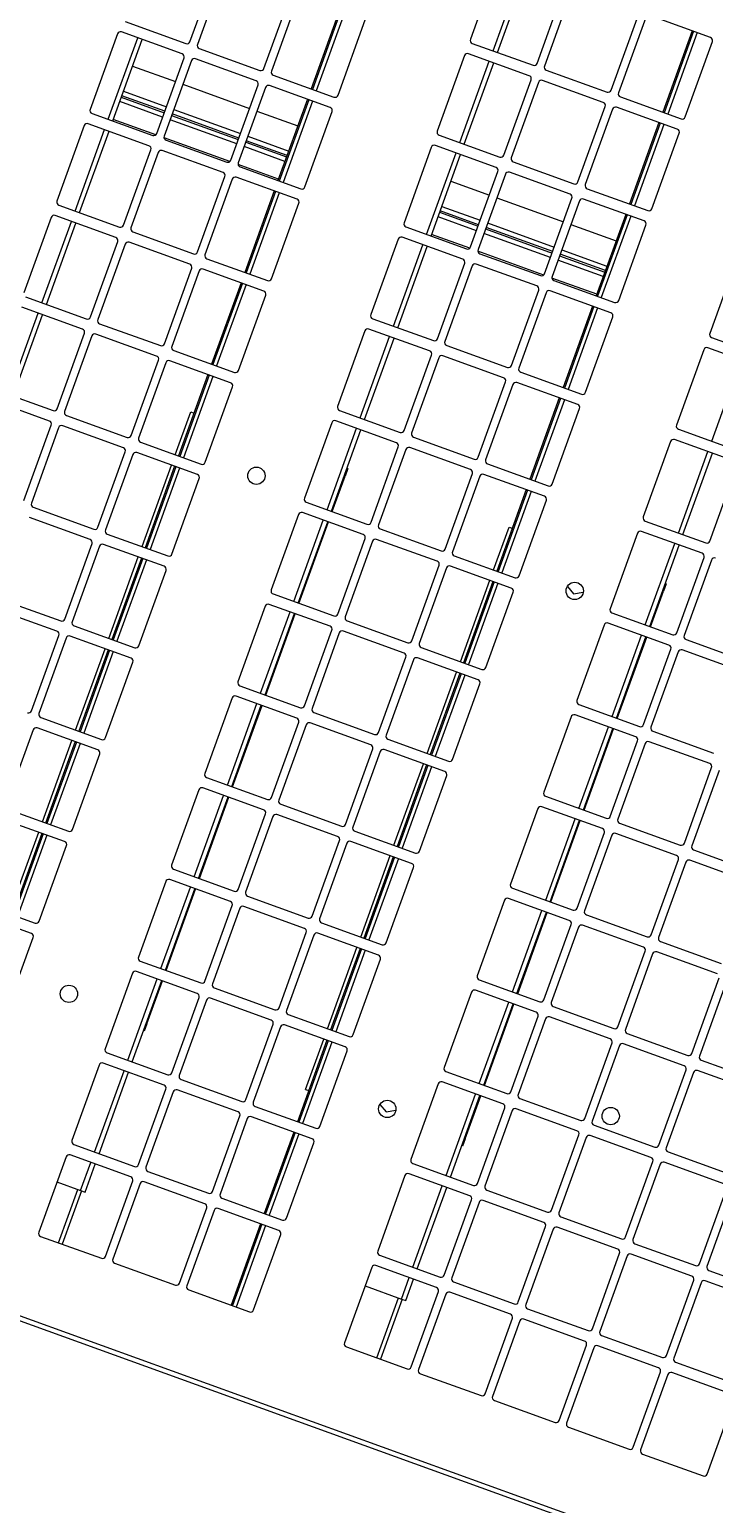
# Model space of a CAD drawing. Header units: metres. Extents: x -17822 to 152406, y -4219 to 19791.
# Drawn here: x 118124.7 to 118168.1, y 5728.4 to 5822.1 of the extents above; entities that cross this region are included whole.
import ezdxf

# ---------------------------------------------------------------- set-up
doc = ezdxf.new("R2010")
doc.units = ezdxf.units.M
doc.header["$LTSCALE"] = 100
doc.header["$MEASUREMENT"] = 0
doc.layers.get('0').update_dxf_attribs({"color": 9, "lineweight": 9})
doc.layers.add('TEKSAN', color=7, linetype='Continuous', lineweight=9)
doc.styles.get("Standard").update_dxf_attribs({"font": 'ARIALN.TTF'})
doc.dimstyles.new('TEKSAN', dxfattribs={"dimtxt": 17, "dimasz": 8, "dimexe": 2, "dimexo": 2, "dimgap": 3, "dimtad": 1, "dimdec": 0, "dimzin": 0, "dimdsep": 46, "dimtxsty": 'Standard', "dimcen": 0.09, "dimclrd": 160, "dimclre": 252, "dimclrt": 160, "dimadec": 0, "dimazin": 0, "dimtfac": 1, "dimtdec": 0, "dimtofl": 0, "dimtmove": 0, "dimatfit": 3, "dimfxl": 1, "dimtolj": 1, "dimtzin": 0, "dimarcsym": 0})

# ---------------------------------------------------------------- blocks, each defined once
blk = doc.blocks.new('K500H165_üst')
at = {"color": 7, "linetype": 'Continuous', "lineweight": 15}
for p, q in [((149.95, 82.2), (149.95, -82.2)), ((150.25, 82.332), (150.25, -82.332)), ((132.35, 44.2), (132.35, 48.3)), ((133.05, 48.3), (133.05, 44.2)), ((138.55, 44.2), (138.55, 48.3)), ((139.25, 48.3), (139.25, 44.2)), ((144.55, 48.5), (139.45, 48.5)), ((144.75, 44.2), (144.75, 48.3)), ((119.95, 39.2), (119.95, 43.3)), ((120.65, 43.3), (120.65, 39.2)), ((126.15, 39.2), (126.15, 43.3)), ((126.85, 43.3), (126.85, 39.2)), ((127.05, 44), (132.15, 44)), ((132.15, 43.5), (127.05, 43.5)), ((132.35, 39.2), (132.35, 43.3)), ((133.05, 43.3), (133.05, 39.2)), ((133.25, 44), (138.35, 44)), ((138.35, 43.5), (133.25, 43.5)), ((138.55, 39.2), (138.55, 43.3)), ((139.25, 43.3), (139.25, 39.2)), ((139.45, 44), (144.55, 44)), ((144.55, 43.5), (139.45, 43.5)), ((144.75, 39.2), (144.75, 43.3)), ((114.65, 39), (119.75, 39)), ((119.75, 38.5), (114.65, 38.5)), ((120.85, 39), (125.95, 39)), ((125.95, 38.5), (120.85, 38.5)), ((127.05, 39), (132.15, 39)), ((132.15, 38.5), (127.05, 38.5)), ((133.25, 39), (138.35, 39)), ((138.35, 38.5), (133.25, 38.5)), ((139.45, 39), (144.55, 39)), ((144.55, 38.5), (139.45, 38.5)), ((107.55, 34.2), (107.55, 38.3)), ((108.25, 38.3), (108.25, 34.2)), ((113.75, 34.2), (113.75, 38.3)), ((114.45, 38.3), (114.45, 34.2)), ((119.95, 34.2), (119.95, 38.3)), ((120.65, 38.3), (120.65, 34.2)), ((126.15, 34.2), (126.15, 38.3)), ((126.85, 38.3), (126.85, 34.2)), ((132.35, 34.2), (132.35, 38.3)), ((133.05, 38.3), (133.05, 34.2)), ((138.55, 34.2), (138.55, 38.3)), ((139.25, 38.3), (139.25, 34.2)), ((144.75, 34.2), (144.75, 38.3)), ((102.25, 34), (107.35, 34)), ((108.45, 34), (113.55, 34)), ((114.65, 34), (119.75, 34)), ((120.85, 34), (125.95, 34)), ((127.05, 34), (132.15, 34)), ((133.25, 34), (138.35, 34)), ((139.45, 34), (144.55, 34)), ((95.15, 29.2), (95.15, 33.3)), ((95.85, 33.3), (95.85, 29.2)), ((101.35, 29.2), (101.35, 33.3)), ((102.05, 33.3), (102.05, 29.2)), ((107.35, 33.5), (102.25, 33.5)), ((107.55, 29.2), (107.55, 33.3)), ((108.25, 33.3), (108.25, 29.2)), ((113.55, 33.5), (108.45, 33.5)), ((113.75, 29.2), (113.75, 33.3)), ((114.45, 33.3), (114.45, 29.2)), ((119.75, 33.5), (114.65, 33.5)), ((119.95, 29.2), (119.95, 33.3)), ((120.65, 33.3), (120.65, 29.2)), ((125.95, 33.5), (120.85, 33.5)), ((126.15, 29.2), (126.15, 33.3)), ((126.85, 33.3), (126.85, 29.2)), ((132.15, 33.5), (127.05, 33.5)), ((132.35, 29.2), (132.35, 33.3)), ((133.05, 33.3), (133.05, 29.2)), ((138.35, 33.5), (133.25, 33.5)), ((138.55, 29.2), (138.55, 33.3)), ((139.25, 33.3), (139.25, 29.2)), ((144.55, 33.5), (139.45, 33.5)), ((144.75, 29.2), (144.75, 33.3)), ((76.55, 24.2), (76.55, 28.3)), ((77.25, 28.3), (77.25, 24.2)), ((82.75, 24.2), (82.75, 28.3)), ((83.45, 28.3), (83.45, 24.2)), ((88.75, 28.5), (83.65, 28.5)), ((88.95, 24.2), (88.95, 28.3)), ((89.65, 28.3), (89.65, 24.2)), ((89.85, 29), (94.95, 29)), ((94.95, 28.5), (89.85, 28.5)), ((95.15, 24.2), (95.15, 28.3)), ((95.85, 28.3), (95.85, 24.2)), ((96.05, 29), (101.15, 29)), ((101.15, 28.5), (96.05, 28.5)), ((101.35, 24.2), (101.35, 28.3)), ((102.05, 28.3), (102.05, 24.2)), ((102.25, 29), (107.35, 29)), ((107.35, 28.5), (102.25, 28.5)), ((107.55, 24.2), (107.55, 28.3)), ((108.25, 28.3), (108.25, 24.2)), ((108.45, 29), (113.55, 29)), ((113.55, 28.5), (108.45, 28.5)), ((113.75, 24.2), (113.75, 28.3)), ((114.45, 28.3), (114.45, 24.2)), ((114.65, 29), (119.75, 29)), ((119.75, 28.5), (114.65, 28.5)), ((119.95, 24.2), (119.95, 28.3)), ((120.65, 28.3), (120.65, 24.2)), ((120.85, 29), (125.95, 29)), ((125.95, 28.5), (120.85, 28.5)), ((126.15, 24.2), (126.15, 28.3)), ((126.85, 28.3), (126.85, 24.2)), ((127.05, 29), (132.15, 29)), ((132.15, 28.5), (127.05, 28.5)), ((132.35, 24.2), (132.35, 28.3)), ((133.05, 28.3), (133.05, 24.2)), ((133.25, 29), (138.35, 29)), ((138.35, 28.5), (133.25, 28.5)), ((138.55, 24.2), (138.55, 28.3)), ((139.25, 28.3), (139.25, 24.2)), ((139.45, 29), (144.55, 29)), ((144.55, 28.5), (139.45, 28.5)), ((144.75, 24.2), (144.75, 28.3)), ((82.75, 26.45), (77.25, 26.45)), ((88.95, 26.75), (83.45, 26.75)), ((88.95, 26.45), (83.45, 26.45)), ((95.15, 26.75), (89.65, 26.75)), ((95.15, 26.45), (89.65, 26.45)), ((92.25, 26.75), (92.25, 26.8)), ((92.25, 26.8), (92.75, 26.8)), ((95.15, 26.8), (92.75, 26.8)), ((92.75, 26.8), (92.75, 26.75)), ((101.35, 26.8), (95.85, 26.8)), ((101.35, 26.75), (95.85, 26.75)), ((101.35, 26.45), (95.85, 26.45)), ((107.55, 26.8), (102.05, 26.8)), ((107.55, 26.75), (102.05, 26.75)), ((107.55, 26.45), (102.05, 26.45)), ((113.75, 26.8), (108.25, 26.8)), ((113.75, 26.75), (108.25, 26.75)), ((113.75, 26.45), (108.25, 26.45)), ((119.95, 26.8), (114.45, 26.8)), ((119.95, 26.75), (114.45, 26.75)), ((119.95, 26.45), (114.45, 26.45)), ((126.15, 26.8), (120.65, 26.8)), ((126.15, 26.75), (120.65, 26.75)), ((126.15, 26.45), (120.65, 26.45)), ((129.75, 26.8), (126.85, 26.8)), ((132.35, 26.75), (126.85, 26.75)), ((132.35, 26.45), (126.85, 26.45)), ((129.75, 26.8), (130.25, 26.8)), ((129.75, 26.75), (129.75, 26.8)), ((130.25, 26.8), (130.25, 26.75)), ((138.55, 26.75), (133.05, 26.75)), ((138.55, 26.45), (133.05, 26.45)), ((140.7, 26.75), (139.25, 26.75)), ((140.7, 26.45), (139.25, 26.45)), ((140.7, 26.45), (140.7, 26.75)), ((140.7, 26.5), (144.75, 26.5)), ((140.7, 24), (140.7, 26.45)), ((144.75, 26.25), (140.7, 26.25)), ((71.25, 24), (76.35, 24)), ((77.45, 24), (82.55, 24)), ((83.65, 24), (88.75, 24)), ((89.85, 24), (94.95, 24)), ((96.05, 24), (101.15, 24)), ((102.25, 24), (107.35, 24)), ((108.45, 24), (113.55, 24)), ((114.65, 24), (119.75, 24)), ((120.85, 24), (125.95, 24)), ((127.05, 24), (132.15, 24)), ((133.25, 24), (138.35, 24)), ((139.45, 24), (144.55, 24)), ((94.847, 21.5), (94.536, 22.038)), ((129.847, 21.5), (129.536, 22.038)), ((94.536, 20.962), (94.847, 21.5)), ((129.536, 20.962), (129.847, 21.5)), ((63.95, 17.85), (58.85, 17.85)), ((70.15, 17.85), (65.05, 17.85)), ((76.35, 17.85), (71.25, 17.85)), ((82.55, 17.85), (77.45, 17.85)), ((88.75, 17.85), (83.65, 17.85)), ((94.95, 17.85), (89.85, 17.85)), ((101.15, 17.85), (96.05, 17.85)), ((107.35, 17.85), (102.25, 17.85)), ((113.55, 17.85), (108.45, 17.85)), ((119.75, 17.85), (114.65, 17.85)), ((125.95, 17.85), (120.85, 17.85)), ((132.15, 17.85), (127.05, 17.85)), ((138.35, 17.85), (133.25, 17.85)), ((144.55, 17.85), (139.45, 17.85)), ((58.65, 17.65), (58.65, 13.55)), ((64.15, 13.55), (64.15, 17.65)), ((64.85, 17.65), (64.85, 13.55)), ((70.35, 13.55), (70.35, 17.65)), ((71.05, 17.65), (71.05, 13.55)), ((76.55, 13.55), (76.55, 17.65)), ((77.25, 17.65), (77.25, 13.55)), ((82.75, 13.55), (82.75, 17.65)), ((83.45, 17.65), (83.45, 13.55)), ((88.95, 13.55), (88.95, 17.65)), ((89.65, 17.65), (89.65, 13.55)), ((95.15, 13.55), (95.15, 17.65)), ((95.85, 17.65), (95.85, 13.55)), ((101.35, 13.55), (101.35, 17.65)), ((102.05, 17.65), (102.05, 13.55)), ((107.55, 13.55), (107.55, 17.65)), ((108.25, 17.65), (108.25, 13.55)), ((113.75, 13.55), (113.75, 17.65)), ((114.45, 17.65), (114.45, 13.55)), ((119.95, 13.55), (119.95, 17.65)), ((120.65, 17.65), (120.65, 13.55)), ((126.15, 13.55), (126.15, 17.65)), ((126.85, 17.65), (126.85, 13.55)), ((132.35, 13.55), (132.35, 17.65)), ((133.05, 17.65), (133.05, 13.55)), ((138.55, 13.55), (138.55, 17.65)), ((139.25, 17.65), (139.25, 13.55)), ((144.75, 13.55), (144.75, 17.65)), ((58.65, 16.75), (64.15, 16.75)), ((58.65, 16.5), (64.15, 16.5)), ((58.65, 16.41), (64.15, 16.41)), ((64.85, 16.75), (70.35, 16.75)), ((64.85, 16.5), (70.35, 16.5)), ((64.85, 16.41), (70.35, 16.41)), ((71.05, 16.75), (76.55, 16.75)), ((71.05, 16.5), (76.55, 16.5)), ((71.05, 16.41), (76.55, 16.41)), ((72.85, 13.35), (72.85, 16.41)), ((74.55, 13.35), (74.55, 16.41)), ((74.85, 16.41), (74.85, 13.35)), ((74.95, 13.35), (74.95, 16.41)), ((75.25, 16.41), (75.25, 13.35)), ((76.45, 16.41), (76.45, 13.377)), ((77.25, 16.75), (82.75, 16.75)), ((77.25, 16.5), (82.75, 16.5)), ((77.25, 16.41), (82.75, 16.41)), ((83.45, 16.75), (88.95, 16.75)), ((83.45, 16.5), (88.95, 16.5)), ((83.45, 16.41), (88.95, 16.41)), ((89.65, 16.75), (95.15, 16.75)), ((89.65, 16.5), (95.15, 16.5)), ((89.65, 16.41), (95.15, 16.41)), ((92.25, 16.2), (92.25, 16.41)), ((95.15, 16.2), (92.25, 16.2)), ((95.85, 16.75), (101.35, 16.75)), ((95.85, 16.5), (101.35, 16.5)), ((95.85, 16.41), (101.35, 16.41)), ((101.35, 16.2), (95.85, 16.2)), ((102.05, 16.75), (107.55, 16.75)), ((102.05, 16.5), (107.55, 16.5)), ((102.05, 16.41), (107.55, 16.41)), ((107.55, 16.2), (102.05, 16.2)), ((108.25, 16.75), (113.75, 16.75)), ((108.25, 16.5), (113.75, 16.5)), ((108.25, 16.41), (113.75, 16.41)), ((113.75, 16.2), (108.25, 16.2)), ((114.45, 16.75), (119.95, 16.75)), ((114.45, 16.5), (119.95, 16.5)), ((114.45, 16.41), (119.95, 16.41)), ((119.95, 16.2), (114.45, 16.2)), ((120.65, 16.75), (126.15, 16.75)), ((120.65, 16.5), (126.15, 16.5)), ((120.65, 16.41), (126.15, 16.41)), ((126.15, 16.2), (120.65, 16.2)), ((126.85, 16.75), (132.35, 16.75)), ((126.85, 16.5), (132.35, 16.5)), ((126.85, 16.41), (132.35, 16.41)), ((130.25, 16.2), (126.85, 16.2)), ((130.25, 16.2), (130.25, 16.41)), ((133.05, 16.75), (138.55, 16.75)), ((133.05, 16.5), (138.55, 16.5)), ((133.05, 16.41), (138.55, 16.41)), ((139.25, 16.75), (144.75, 16.75)), ((139.25, 16.5), (144.25, 16.5)), ((139.25, 16.5), (144.732, 16.5)), ((139.25, 16.41), (144.25, 16.41)), ((144.25, 16.41), (144.25, 16.5)), ((144.25, 16.41), (144.75, 16.41)), ((144.732, 16.5), (144.75, 16.5)), ((58.85, 13.35), (63.95, 13.35)), ((65.05, 13.35), (70.15, 13.35)), ((71.25, 13.35), (76.35, 13.35)), ((77.45, 13.35), (82.55, 13.35)), ((83.65, 13.35), (88.75, 13.35)), ((89.85, 13.35), (94.95, 13.35)), ((96.05, 13.35), (101.15, 13.35)), ((102.25, 13.35), (107.35, 13.35)), ((108.45, 13.35), (113.55, 13.35)), ((114.65, 13.35), (119.75, 13.35)), ((120.85, 13.35), (125.95, 13.35)), ((127.05, 13.35), (132.15, 13.35)), ((133.25, 13.35), (138.35, 13.35)), ((139.45, 13.35), (144.55, 13.35)), ((63.95, 12.85), (58.85, 12.85)), ((64.15, 8.55), (64.15, 12.65)), ((64.85, 12.65), (64.85, 8.55)), ((70.15, 12.85), (65.05, 12.85)), ((70.35, 8.55), (70.35, 12.65)), ((71.05, 12.65), (71.05, 8.55)), ((76.35, 12.85), (71.25, 12.85)), ((72.85, 8.35), (72.85, 12.85)), ((74.55, 8.35), (74.55, 12.85)), ((74.85, 12.85), (74.85, 8.35)), ((74.95, 8.35), (74.95, 12.85)), ((75.25, 12.85), (75.25, 8.35)), ((76.45, 12.823), (76.45, 8.377)), ((76.55, 8.55), (76.55, 12.65)), ((77.25, 12.65), (77.25, 8.55)), ((82.55, 12.85), (77.45, 12.85)), ((82.75, 8.55), (82.75, 12.65)), ((83.45, 12.65), (83.45, 8.55)), ((88.75, 12.85), (83.65, 12.85)), ((88.95, 8.55), (88.95, 12.65)), ((89.65, 12.65), (89.65, 8.55)), ((94.95, 12.85), (89.85, 12.85)), ((95.15, 8.55), (95.15, 12.65)), ((95.85, 12.65), (95.85, 8.55)), ((101.15, 12.85), (96.05, 12.85)), ((101.35, 8.55), (101.35, 12.65)), ((102.05, 12.65), (102.05, 8.55)), ((107.35, 12.85), (102.25, 12.85)), ((107.55, 8.55), (107.55, 12.65)), ((108.25, 12.65), (108.25, 8.55)), ((113.55, 12.85), (108.45, 12.85)), ((113.75, 8.55), (113.75, 12.65)), ((114.45, 12.65), (114.45, 8.55)), ((119.75, 12.85), (114.65, 12.85)), ((119.95, 8.55), (119.95, 12.65)), ((120.65, 12.65), (120.65, 8.55)), ((125.95, 12.85), (120.85, 12.85)), ((126.15, 8.55), (126.15, 12.65)), ((126.85, 12.65), (126.85, 8.55)), ((132.15, 12.85), (127.05, 12.85)), ((132.35, 8.55), (132.35, 12.65)), ((133.05, 12.65), (133.05, 8.55)), ((138.35, 12.85), (133.25, 12.85)), ((138.55, 8.55), (138.55, 12.65)), ((139.25, 12.65), (139.25, 8.55)), ((144.55, 12.85), (139.45, 12.85)), ((144.75, 8.55), (144.75, 12.65)), ((58.85, 8.35), (63.95, 8.35)), ((63.95, 7.85), (58.85, 7.85)), ((64.15, 3.55), (64.15, 7.65)), ((64.85, 7.65), (64.85, 3.55)), ((65.05, 8.35), (70.15, 8.35)), ((70.15, 7.85), (65.05, 7.85)), ((70.35, 3.55), (70.35, 7.65)), ((71.05, 7.65), (71.05, 3.55)), ((71.25, 8.35), (76.35, 8.35)), ((76.35, 7.85), (71.25, 7.85)), ((72.85, 5.25), (72.85, 7.85)), ((74.55, 5.25), (74.55, 7.85)), ((74.85, 7.85), (74.85, 5.25)), ((74.95, 5.25), (74.95, 7.85)), ((75.25, 7.85), (75.25, 5.25)), ((76.45, 7.823), (76.45, 5.25)), ((76.55, 3.55), (76.55, 7.65)), ((77.25, 7.65), (77.25, 3.55)), ((77.45, 8.35), (82.55, 8.35)), ((82.55, 7.85), (77.45, 7.85)), ((82.75, 3.55), (82.75, 7.65)), ((83.45, 7.65), (83.45, 3.55)), ((83.65, 8.35), (88.75, 8.35)), ((88.75, 7.85), (83.65, 7.85)), ((88.95, 3.55), (88.95, 7.65)), ((89.65, 7.65), (89.65, 3.55)), ((89.85, 8.35), (94.95, 8.35)), ((94.95, 7.85), (89.85, 7.85)), ((95.15, 3.55), (95.15, 7.65)), ((95.85, 7.65), (95.85, 3.55)), ((96.05, 8.35), (101.15, 8.35)), ((101.15, 7.85), (96.05, 7.85)), ((101.35, 3.55), (101.35, 7.65)), ((102.05, 7.65), (102.05, 3.55)), ((102.25, 8.35), (107.35, 8.35)), ((107.35, 7.85), (102.25, 7.85)), ((107.55, 3.55), (107.55, 7.65)), ((108.25, 7.65), (108.25, 3.55)), ((108.45, 8.35), (113.55, 8.35)), ((113.55, 7.85), (108.45, 7.85)), ((113.75, 3.55), (113.75, 7.65)), ((114.45, 7.65), (114.45, 3.55)), ((114.65, 8.35), (119.75, 8.35)), ((119.75, 7.85), (114.65, 7.85)), ((119.95, 3.55), (119.95, 7.65)), ((120.65, 7.65), (120.65, 3.55)), ((120.85, 8.35), (125.95, 8.35)), ((125.95, 7.85), (120.85, 7.85)), ((126.15, 3.55), (126.15, 7.65)), ((126.85, 7.65), (126.85, 3.55)), ((127.05, 8.35), (132.15, 8.35)), ((132.15, 7.85), (127.05, 7.85)), ((132.35, 3.55), (132.35, 7.65)), ((133.05, 7.65), (133.05, 3.55)), ((133.25, 8.35), (138.35, 8.35)), ((138.35, 7.85), (133.25, 7.85)), ((138.55, 3.55), (138.55, 7.65)), ((139.25, 7.65), (139.25, 3.55)), ((139.45, 8.35), (144.55, 8.35)), ((144.55, 7.85), (139.45, 7.85)), ((144.75, 3.55), (144.75, 7.65)), ((64.15, 5.25), (58.65, 5.25)), ((64.15, 4.95), (58.65, 4.95)), ((70.35, 5.25), (64.85, 5.25)), ((70.35, 4.95), (64.85, 4.95)), ((76.55, 5.25), (71.05, 5.25)), ((76.55, 4.95), (71.05, 4.95)), ((82.75, 5.25), (77.25, 5.25)), ((82.75, 4.95), (77.25, 4.95)), ((88.95, 5.25), (83.45, 5.25)), ((88.95, 4.95), (83.45, 4.95)), ((95.15, 5.25), (89.65, 5.25)), ((95.15, 4.95), (89.65, 4.95)), ((92.25, 5.25), (92.25, 5.3)), ((92.25, 5.3), (92.75, 5.3)), ((95.15, 5.3), (92.75, 5.3)), ((92.75, 5.3), (92.75, 5.25)), ((101.35, 5.3), (95.85, 5.3)), ((101.35, 5.25), (95.85, 5.25)), ((101.35, 4.95), (95.85, 4.95)), ((107.55, 5.3), (102.05, 5.3)), ((107.55, 5.25), (102.05, 5.25)), ((107.55, 4.95), (102.05, 4.95)), ((113.75, 5.3), (108.25, 5.3)), ((113.75, 5.25), (108.25, 5.25)), ((113.75, 4.95), (108.25, 4.95)), ((119.95, 5.3), (114.45, 5.3)), ((119.95, 5.25), (114.45, 5.25)), ((119.95, 4.95), (114.45, 4.95)), ((126.15, 5.3), (120.65, 5.3)), ((126.15, 5.25), (120.65, 5.25)), ((126.15, 4.95), (120.65, 4.95)), ((129.75, 5.3), (126.85, 5.3)), ((132.35, 5.25), (126.85, 5.25)), ((132.35, 4.95), (126.85, 4.95)), ((129.75, 5.3), (130.25, 5.3)), ((129.75, 5.25), (129.75, 5.3)), ((130.25, 5.3), (130.25, 5.25)), ((138.55, 5.25), (133.05, 5.25)), ((138.55, 4.95), (133.05, 4.95)), ((141.15, 5.25), (139.25, 5.25)), ((141.15, 4.95), (139.25, 4.95)), ((141.15, 4.95), (141.15, 5.25)), ((141.15, 5), (144.75, 5)), ((141.15, 3.35), (141.15, 4.95)), ((144.75, 4.75), (141.15, 4.75)), ((58.85, 3.35), (63.95, 3.35)), ((65.05, 3.35), (70.15, 3.35)), ((71.25, 3.35), (76.35, 3.35)), ((77.45, 3.35), (82.55, 3.35)), ((83.65, 3.35), (88.75, 3.35)), ((89.85, 3.35), (94.95, 3.35)), ((96.05, 3.35), (101.15, 3.35)), ((102.25, 3.35), (107.35, 3.35)), ((108.45, 3.35), (113.55, 3.35)), ((114.65, 3.35), (119.75, 3.35)), ((120.85, 3.35), (125.95, 3.35)), ((127.05, 3.35), (132.15, 3.35)), ((133.25, 3.35), (138.35, 3.35)), ((139.45, 3.35), (144.55, 3.35)), ((70.15, -3.35), (65.05, -3.35)), ((70.35, -7.65), (70.35, -3.55)), ((71.05, -3.55), (71.05, -7.65)), ((76.35, -3.35), (71.25, -3.35)), ((76.55, -7.65), (76.55, -3.55)), ((77.25, -3.55), (77.25, -7.65)), ((82.55, -3.35), (77.45, -3.35)), ((82.75, -7.65), (82.75, -3.55)), ((83.45, -3.55), (83.45, -7.65)), ((88.75, -3.35), (83.65, -3.35)), ((88.95, -7.65), (88.95, -3.55)), ((89.65, -3.55), (89.65, -7.65)), ((94.95, -3.35), (89.85, -3.35)), ((95.15, -7.65), (95.15, -3.55)), ((95.85, -3.55), (95.85, -7.65)), ((101.15, -3.35), (96.05, -3.35)), ((101.35, -7.65), (101.35, -3.55)), ((102.05, -3.55), (102.05, -7.65)), ((107.35, -3.35), (102.25, -3.35)), ((107.55, -7.65), (107.55, -3.55)), ((108.25, -3.55), (108.25, -7.65)), ((113.55, -3.35), (108.45, -3.35)), ((113.75, -7.65), (113.75, -3.55)), ((114.45, -3.55), (114.45, -7.65)), ((119.75, -3.35), (114.65, -3.35)), ((119.95, -7.65), (119.95, -3.55)), ((120.65, -3.55), (120.65, -7.65)), ((125.95, -3.35), (120.85, -3.35)), ((126.15, -7.65), (126.15, -3.55)), ((126.85, -3.55), (126.85, -7.65)), ((132.15, -3.35), (127.05, -3.35)), ((64.85, -4.75), (70.35, -4.75)), ((64.85, -5), (70.35, -5)), ((64.85, -5.09), (70.35, -5.09)), ((71.05, -4.75), (76.55, -4.75)), ((71.05, -5), (76.55, -5)), ((71.05, -5.09), (76.55, -5.09)), ((72.85, -7.85), (72.85, -5.09)), ((74.55, -7.85), (74.55, -5.09)), ((74.85, -5.09), (74.85, -7.85)), ((74.95, -7.85), (74.95, -5.09)), ((75.25, -5.09), (75.25, -7.85)), ((76.45, -5.09), (76.45, -7.823)), ((77.25, -4.75), (82.75, -4.75)), ((77.25, -5), (82.75, -5)), ((77.25, -5.09), (82.75, -5.09)), ((83.45, -4.75), (88.95, -4.75)), ((83.45, -5), (88.95, -5)), ((83.45, -5.09), (88.95, -5.09)), ((89.65, -4.75), (95.15, -4.75)), ((89.65, -5), (95.15, -5)), ((89.65, -5.09), (95.15, -5.09)), ((92.25, -5.3), (92.25, -5.09)), ((95.15, -5.3), (92.25, -5.3)), ((95.85, -4.75), (101.35, -4.75)), ((95.85, -5), (101.35, -5)), ((95.85, -5.09), (101.35, -5.09)), ((101.35, -5.3), (95.85, -5.3)), ((102.05, -4.75), (107.55, -4.75)), ((102.05, -5), (107.55, -5)), ((102.05, -5.09), (107.55, -5.09)), ((107.55, -5.3), (102.05, -5.3)), ((108.25, -4.75), (113.75, -4.75)), ((108.25, -5), (113.75, -5)), ((108.25, -5.09), (113.75, -5.09)), ((113.75, -5.3), (108.25, -5.3)), ((114.45, -4.75), (119.95, -4.75)), ((114.45, -5), (119.95, -5)), ((114.45, -5.09), (119.95, -5.09)), ((119.95, -5.3), (114.45, -5.3)), ((120.65, -4.75), (126.15, -4.75)), ((120.65, -5), (126.15, -5)), ((120.65, -5.09), (126.15, -5.09)), ((126.15, -5.3), (120.65, -5.3)), ((65.05, -7.85), (70.15, -7.85)), ((70.15, -8.35), (65.05, -8.35)), ((71.25, -7.85), (76.35, -7.85)), ((76.35, -8.35), (71.25, -8.35)), ((72.85, -12.85), (72.85, -8.35)), ((74.55, -12.85), (74.55, -8.35)), ((74.85, -8.35), (74.85, -12.85)), ((74.95, -12.85), (74.95, -8.35)), ((75.25, -8.35), (75.25, -12.85)), ((76.45, -8.377), (76.45, -12.823)), ((77.45, -7.85), (82.55, -7.85)), ((82.55, -8.35), (77.45, -8.35)), ((83.65, -7.85), (88.75, -7.85)), ((88.75, -8.35), (83.65, -8.35)), ((89.85, -7.85), (94.95, -7.85)), ((94.95, -8.35), (89.85, -8.35)), ((96.05, -7.85), (101.15, -7.85)), ((101.15, -8.35), (96.05, -8.35)), ((102.25, -7.85), (107.35, -7.85)), ((107.35, -8.35), (102.25, -8.35)), ((108.45, -7.85), (113.55, -7.85)), ((113.55, -8.35), (108.45, -8.35)), ((114.65, -7.85), (119.75, -7.85)), ((70.35, -12.65), (70.35, -8.55)), ((71.05, -8.55), (71.05, -12.65)), ((76.55, -12.65), (76.55, -8.55)), ((77.25, -8.55), (77.25, -12.65)), ((82.75, -12.65), (82.75, -8.55)), ((83.45, -8.55), (83.45, -12.65)), ((88.95, -12.65), (88.95, -8.55)), ((89.65, -8.55), (89.65, -12.65)), ((95.15, -12.65), (95.15, -8.55)), ((95.85, -8.55), (95.85, -12.65)), ((101.35, -12.65), (101.35, -8.55)), ((102.05, -8.55), (102.05, -12.65)), ((107.55, -12.65), (107.55, -8.55)), ((108.25, -8.55), (108.25, -12.65)), ((65.05, -12.85), (70.15, -12.85)), ((71.25, -12.85), (76.35, -12.85)), ((77.45, -12.85), (82.55, -12.85)), ((83.65, -12.85), (88.75, -12.85)), ((89.85, -12.85), (94.95, -12.85)), ((96.05, -12.85), (101.15, -12.85)), ((70.15, -13.35), (65.05, -13.35)), ((70.35, -17.65), (70.35, -13.55)), ((71.05, -13.55), (71.05, -17.65)), ((76.35, -13.35), (71.25, -13.35)), ((72.85, -16.25), (72.85, -13.35)), ((74.55, -16.25), (74.55, -13.35)), ((74.85, -13.35), (74.85, -16.25)), ((74.95, -16.25), (74.95, -13.35)), ((75.25, -13.35), (75.25, -16.25)), ((76.45, -13.377), (76.45, -16.25)), ((76.55, -17.65), (76.55, -13.55)), ((77.25, -13.55), (77.25, -17.65)), ((82.55, -13.35), (77.45, -13.35)), ((82.75, -17.65), (82.75, -13.55)), ((83.45, -13.55), (83.45, -17.65)), ((88.75, -13.35), (83.65, -13.35)), ((88.95, -17.65), (88.95, -13.55)), ((89.65, -13.55), (89.65, -17.65)), ((94.95, -13.35), (89.85, -13.35)), ((95.15, -17.65), (95.15, -13.55)), ((95.85, -13.55), (95.85, -17.65)), ((101.15, -13.35), (96.05, -13.35)), ((76.55, -16.25), (71.05, -16.25)), ((76.55, -16.55), (71.05, -16.55)), ((82.75, -16.25), (77.25, -16.25)), ((82.75, -16.55), (77.25, -16.55)), ((88.95, -16.25), (83.45, -16.25)), ((88.95, -16.55), (83.45, -16.55)), ((95.15, -16.25), (89.65, -16.25)), ((95.15, -16.55), (89.65, -16.55)), ((71.25, -17.85), (76.35, -17.85)), ((77.45, -17.85), (82.55, -17.85)), ((83.65, -17.85), (88.75, -17.85))]:
    blk.add_line(p, q, dxfattribs=at)
for centre in [(125.25, 35), (94.65, 21.5), (129.65, 21.5), (94.65, 0), (129.65, 0)]:
    blk.add_circle(centre, 0.55, dxfattribs=at)
for centre, start, end in [((144.55, 48.3), 0, 90), ((132.15, 44.2), 270, 0), ((133.25, 44.2), 180, 270), ((138.35, 44.2), 270, 0), ((139.45, 44.2), 180, 270), ((144.55, 44.2), 270, 0), ((132.15, 43.3), 0, 90), ((133.25, 43.3), 90, 180), ((138.35, 43.3), 0, 90), ((139.45, 43.3), 90, 180), ((144.55, 43.3), 0, 90), ((119.75, 39.2), 270, 0), ((119.75, 38.3), 0, 90), ((120.85, 39.2), 180, 270), ((120.85, 38.3), 90, 180), ((125.95, 39.2), 270, 0), ((125.95, 38.3), 0, 90), ((127.05, 39.2), 180, 270), ((127.05, 38.3), 90, 180), ((132.15, 39.2), 270, 0), ((132.15, 38.3), 0, 90), ((133.25, 39.2), 180, 270), ((133.25, 38.3), 90, 180), ((138.35, 39.2), 270, 0), ((138.35, 38.3), 0, 90), ((139.45, 39.2), 180, 270), ((139.45, 38.3), 90, 180), ((144.55, 39.2), 270, 0), ((144.55, 38.3), 0, 90), ((107.35, 34.2), 270, 0), ((108.45, 34.2), 180, 270), ((113.55, 34.2), 270, 0), ((114.65, 34.2), 180, 270), ((119.75, 34.2), 270, 0), ((120.85, 34.2), 180, 270), ((125.95, 34.2), 270, 0), ((127.05, 34.2), 180, 270), ((132.15, 34.2), 270, 0), ((133.25, 34.2), 180, 270), ((138.35, 34.2), 270, 0), ((139.45, 34.2), 180, 270), ((144.55, 34.2), 270, 0), ((102.25, 33.3), 90, 180), ((107.35, 33.3), 0, 90), ((108.45, 33.3), 90, 180), ((113.55, 33.3), 0, 90), ((114.65, 33.3), 90, 180), ((119.75, 33.3), 0, 90), ((120.85, 33.3), 90, 180), ((125.95, 33.3), 0, 90), ((127.05, 33.3), 90, 180), ((132.15, 33.3), 0, 90), ((133.25, 33.3), 90, 180), ((138.35, 33.3), 0, 90), ((139.45, 33.3), 90, 180), ((144.55, 33.3), 0, 90), ((89.85, 29.2), 180, 270), ((94.95, 29.2), 270, 0), ((96.05, 29.2), 180, 270), ((101.15, 29.2), 270, 0), ((102.25, 29.2), 180, 270), ((107.35, 29.2), 270, 0), ((108.45, 29.2), 180, 270), ((113.55, 29.2), 270, 0), ((114.65, 29.2), 180, 270), ((119.75, 29.2), 270, 0), ((120.85, 29.2), 180, 270), ((125.95, 29.2), 270, 0), ((127.05, 29.2), 180, 270), ((132.15, 29.2), 270, 0), ((133.25, 29.2), 180, 270), ((138.35, 29.2), 270, 0), ((139.45, 29.2), 180, 270), ((144.55, 29.2), 270, 0), ((88.75, 28.3), 0, 90), ((89.85, 28.3), 90, 180), ((94.95, 28.3), 0, 90), ((96.05, 28.3), 90, 180), ((101.15, 28.3), 0, 90), ((102.25, 28.3), 90, 180), ((107.35, 28.3), 0, 90), ((108.45, 28.3), 90, 180), ((113.55, 28.3), 0, 90), ((114.65, 28.3), 90, 180), ((119.75, 28.3), 0, 90), ((120.85, 28.3), 90, 180), ((125.95, 28.3), 0, 90), ((127.05, 28.3), 90, 180), ((132.15, 28.3), 0, 90), ((133.25, 28.3), 90, 180), ((138.35, 28.3), 0, 90), ((139.45, 28.3), 90, 180), ((144.55, 28.3), 0, 90), ((76.35, 24.2), 270, 0), ((77.45, 24.2), 180, 270), ((82.55, 24.2), 270, 0), ((83.65, 24.2), 180, 270), ((88.75, 24.2), 270, 0), ((89.85, 24.2), 180, 270), ((94.95, 24.2), 270, 0), ((96.05, 24.2), 180, 270), ((101.15, 24.2), 270, 0), ((102.25, 24.2), 180, 270), ((107.35, 24.2), 270, 0), ((108.45, 24.2), 180, 270), ((113.55, 24.2), 270, 0), ((114.65, 24.2), 180, 270), ((119.75, 24.2), 270, 0), ((120.85, 24.2), 180, 270), ((125.95, 24.2), 270, 0), ((127.05, 24.2), 180, 270), ((132.15, 24.2), 270, 0), ((133.25, 24.2), 180, 270), ((138.35, 24.2), 270, 0), ((139.45, 24.2), 180, 270), ((144.55, 24.2), 270, 0), ((58.85, 17.65), 90, 180), ((63.95, 17.65), 0, 90), ((65.05, 17.65), 90, 180), ((70.15, 17.65), 0, 90), ((71.25, 17.65), 90, 180), ((76.35, 17.65), 0, 90), ((77.45, 17.65), 90, 180), ((82.55, 17.65), 0, 90), ((83.65, 17.65), 90, 180), ((88.75, 17.65), 0, 90), ((89.85, 17.65), 90, 180), ((94.95, 17.65), 0, 90), ((96.05, 17.65), 90, 180), ((101.15, 17.65), 0, 90), ((102.25, 17.65), 90, 180), ((107.35, 17.65), 0, 90), ((108.45, 17.65), 90, 180), ((113.55, 17.65), 0, 90), ((114.65, 17.65), 90, 180), ((119.75, 17.65), 0, 90), ((120.85, 17.65), 90, 180), ((125.95, 17.65), 0, 90), ((127.05, 17.65), 90, 180), ((132.15, 17.65), 0, 90), ((133.25, 17.65), 90, 180), ((138.35, 17.65), 0, 90), ((139.45, 17.65), 90, 180), ((144.55, 17.65), 0, 90), ((63.95, 13.55), 270, 0), ((65.05, 13.55), 180, 270), ((70.15, 13.55), 270, 0), ((71.25, 13.55), 180, 270), ((76.35, 13.55), 270, 0), ((77.45, 13.55), 180, 270), ((82.55, 13.55), 270, 0), ((83.65, 13.55), 180, 270), ((88.75, 13.55), 270, 0), ((89.85, 13.55), 180, 270), ((94.95, 13.55), 270, 0), ((96.05, 13.55), 180, 270), ((101.15, 13.55), 270, 0), ((102.25, 13.55), 180, 270), ((107.35, 13.55), 270, 0), ((108.45, 13.55), 180, 270), ((113.55, 13.55), 270, 0), ((114.65, 13.55), 180, 270), ((119.75, 13.55), 270, 0), ((120.85, 13.55), 180, 270), ((125.95, 13.55), 270, 0), ((127.05, 13.55), 180, 270), ((132.15, 13.55), 270, 0), ((133.25, 13.55), 180, 270), ((138.35, 13.55), 270, 0), ((139.45, 13.55), 180, 270), ((144.55, 13.55), 270, 0), ((63.95, 12.65), 0, 90), ((65.05, 12.65), 90, 180), ((70.15, 12.65), 0, 90), ((71.25, 12.65), 90, 180), ((76.35, 12.65), 0, 90), ((77.45, 12.65), 90, 180), ((82.55, 12.65), 0, 90), ((83.65, 12.65), 90, 180), ((88.75, 12.65), 0, 90), ((89.85, 12.65), 90, 180), ((94.95, 12.65), 0, 90), ((96.05, 12.65), 90, 180), ((101.15, 12.65), 0, 90), ((102.25, 12.65), 90, 180), ((107.35, 12.65), 0, 90), ((108.45, 12.65), 90, 180), ((113.55, 12.65), 0, 90), ((114.65, 12.65), 90, 180), ((119.75, 12.65), 0, 90), ((120.85, 12.65), 90, 180), ((125.95, 12.65), 0, 90), ((127.05, 12.65), 90, 180), ((132.15, 12.65), 0, 90), ((133.25, 12.65), 90, 180), ((138.35, 12.65), 0, 90), ((139.45, 12.65), 90, 180), ((144.55, 12.65), 0, 90), ((63.95, 8.55), 270, 0), ((65.05, 8.55), 180, 270), ((70.15, 8.55), 270, 0), ((71.25, 8.55), 180, 270), ((76.35, 8.55), 270, 0), ((77.45, 8.55), 180, 270), ((82.55, 8.55), 270, 0), ((83.65, 8.55), 180, 270), ((88.75, 8.55), 270, 0), ((89.85, 8.55), 180, 270), ((94.95, 8.55), 270, 0), ((96.05, 8.55), 180, 270), ((101.15, 8.55), 270, 0), ((102.25, 8.55), 180, 270), ((107.35, 8.55), 270, 0), ((108.45, 8.55), 180, 270), ((113.55, 8.55), 270, 0), ((114.65, 8.55), 180, 270), ((119.75, 8.55), 270, 0), ((120.85, 8.55), 180, 270), ((125.95, 8.55), 270, 0), ((127.05, 8.55), 180, 270), ((132.15, 8.55), 270, 0), ((133.25, 8.55), 180, 270), ((138.35, 8.55), 270, 0), ((139.45, 8.55), 180, 270), ((144.55, 8.55), 270, 0), ((63.95, 7.65), 0, 90), ((65.05, 7.65), 90, 180), ((70.15, 7.65), 0, 90), ((71.25, 7.65), 90, 180), ((76.35, 7.65), 0, 90), ((77.45, 7.65), 90, 180), ((82.55, 7.65), 0, 90), ((83.65, 7.65), 90, 180), ((88.75, 7.65), 0, 90), ((89.85, 7.65), 90, 180), ((94.95, 7.65), 0, 90), ((96.05, 7.65), 90, 180), ((101.15, 7.65), 0, 90), ((102.25, 7.65), 90, 180), ((107.35, 7.65), 0, 90), ((108.45, 7.65), 90, 180), ((113.55, 7.65), 0, 90), ((114.65, 7.65), 90, 180), ((119.75, 7.65), 0, 90), ((120.85, 7.65), 90, 180), ((125.95, 7.65), 0, 90), ((127.05, 7.65), 90, 180), ((132.15, 7.65), 0, 90), ((133.25, 7.65), 90, 180), ((138.35, 7.65), 0, 90), ((139.45, 7.65), 90, 180), ((144.55, 7.65), 0, 90), ((63.95, 3.55), 270, 0), ((65.05, 3.55), 180, 270), ((70.15, 3.55), 270, 0), ((71.25, 3.55), 180, 270), ((76.35, 3.55), 270, 0), ((77.45, 3.55), 180, 270), ((82.55, 3.55), 270, 0), ((83.65, 3.55), 180, 270), ((88.75, 3.55), 270, 0), ((89.85, 3.55), 180, 270), ((94.95, 3.55), 270, 0), ((96.05, 3.55), 180, 270), ((101.15, 3.55), 270, 0), ((102.25, 3.55), 180, 270), ((107.35, 3.55), 270, 0), ((108.45, 3.55), 180, 270), ((113.55, 3.55), 270, 0), ((114.65, 3.55), 180, 270), ((119.75, 3.55), 270, 0), ((120.85, 3.55), 180, 270), ((125.95, 3.55), 270, 0), ((127.05, 3.55), 180, 270), ((132.15, 3.55), 270, 0), ((133.25, 3.55), 180, 270), ((138.35, 3.55), 270, 0), ((139.45, 3.55), 180, 270), ((144.55, 3.55), 270, 0), ((70.15, -3.55), 0, 90), ((71.25, -3.55), 90, 180), ((76.35, -3.55), 0, 90), ((77.45, -3.55), 90, 180), ((82.55, -3.55), 0, 90), ((83.65, -3.55), 90, 180), ((88.75, -3.55), 0, 90), ((89.85, -3.55), 90, 180), ((94.95, -3.55), 0, 90), ((96.05, -3.55), 90, 180), ((101.15, -3.55), 0, 90), ((102.25, -3.55), 90, 180), ((107.35, -3.55), 0, 90), ((108.45, -3.55), 90, 180), ((113.55, -3.55), 0, 90), ((114.65, -3.55), 90, 180), ((119.75, -3.55), 0, 90), ((120.85, -3.55), 90, 180), ((125.95, -3.55), 0, 90), ((127.05, -3.55), 90, 180), ((70.15, -7.65), 270, 0), ((70.15, -8.55), 0, 90), ((71.25, -7.65), 180, 270), ((71.25, -8.55), 90, 180), ((76.35, -7.65), 270, 0), ((76.35, -8.55), 0, 90), ((77.45, -7.65), 180, 270), ((77.45, -8.55), 90, 180), ((82.55, -7.65), 270, 0), ((82.55, -8.55), 0, 90), ((83.65, -7.65), 180, 270), ((83.65, -8.55), 90, 180), ((88.75, -7.65), 270, 0), ((88.75, -8.55), 0, 90), ((89.85, -7.65), 180, 270), ((89.85, -8.55), 90, 180), ((94.95, -7.65), 270, 0), ((94.95, -8.55), 0, 90), ((96.05, -7.65), 180, 270), ((96.05, -8.55), 90, 180), ((101.15, -7.65), 270, 0), ((101.15, -8.55), 0, 90), ((102.25, -7.65), 180, 270), ((102.25, -8.55), 90, 180), ((107.35, -7.65), 270, 0), ((107.35, -8.55), 0, 90), ((108.45, -7.65), 180, 270), ((108.45, -8.55), 90, 180), ((113.55, -7.65), 270, 0), ((113.55, -8.55), 0, 90), ((114.65, -7.65), 180, 270), ((70.15, -12.65), 270, 0), ((71.25, -12.65), 180, 270), ((76.35, -12.65), 270, 0), ((77.45, -12.65), 180, 270), ((82.55, -12.65), 270, 0), ((83.65, -12.65), 180, 270), ((88.75, -12.65), 270, 0), ((89.85, -12.65), 180, 270), ((94.95, -12.65), 270, 0), ((96.05, -12.65), 180, 270), ((101.15, -12.65), 270, 0), ((70.15, -13.55), 0, 90), ((71.25, -13.55), 90, 180), ((76.35, -13.55), 0, 90), ((77.45, -13.55), 90, 180), ((82.55, -13.55), 0, 90), ((83.65, -13.55), 90, 180), ((88.75, -13.55), 0, 90), ((89.85, -13.55), 90, 180), ((94.95, -13.55), 0, 90), ((96.05, -13.55), 90, 180), ((71.25, -17.65), 180, 270), ((76.35, -17.65), 270, 0), ((77.45, -17.65), 180, 270), ((82.55, -17.65), 270, 0), ((83.65, -17.65), 180, 270)]:
    blk.add_arc(centre, 0.2, start, end, dxfattribs=at)
blk.add_open_spline([(144.75, 16.506), (144.748, 16.505), (144.742, 16.5), (144.736, 16.5), (144.732, 16.5)], degree=3, knots=[0, 0, 0, 0, 0.320189, 1, 1, 1, 1], dxfattribs=at)
blk = doc.blocks.new('*D546')
at = {"layer": 'TEKSAN', "color": 252, "lineweight": -2, "transparency": 16777216}
for p, q in [((118040.888, 5763.484), (117994.4, 5635.03)), ((118195.882, 5707.392), (118149.395, 5578.938))]:
    blk.add_line(p, q, dxfattribs=at)
at = {"layer": 'TEKSAN', "color": 160, "lineweight": -2, "transparency": 16777216}
blk.add_line((118002.604, 5634.189), (118142.553, 5583.541), dxfattribs=at)
at = {"layer": 'TEKSAN', "color": 160, "transparency": 16777216}
for points in [[(118003.057, 5635.442), (118002.15, 5632.935), (117995.081, 5636.911)], [(118143.007, 5584.795), (118142.099, 5582.287), (118150.076, 5580.819)]]:
    blk.add_solid(points, dxfattribs=at)
at = {"layer": 'TEKSAN', "color": 160, "transparency": 16777216, "insert": (118076.553, 5619.848), "char_height": 17, "attachment_point": 5, "rotation": 340.10486}
blk.add_mtext('\\A1;165', dxfattribs=at)

msp = doc.modelspace()

# ---------------------------------------------------------------- block references
at = {"layer": 'TEKSAN', "rotation": 250.1125129141476}
msp.add_blockref('K500H165_üst', (118171.297, 5882.713), dxfattribs=at)

# ---------------------------------------------------------------- dimensions: what is measured, and where the dimension line sits
at = {"layer": 'TEKSAN'}
dim = msp.add_aligned_dim(p1=(118041.568, 5765.365), p2=(118196.563, 5709.273), distance=-136.607, dimstyle='TEKSAN', dxfattribs=at)
dim.commit()
dim.dimension.update_dxf_attribs({"geometry": '*D546', "text_midpoint": (118076.553, 5619.848)})

doc.saveas('drawing.dxf')
